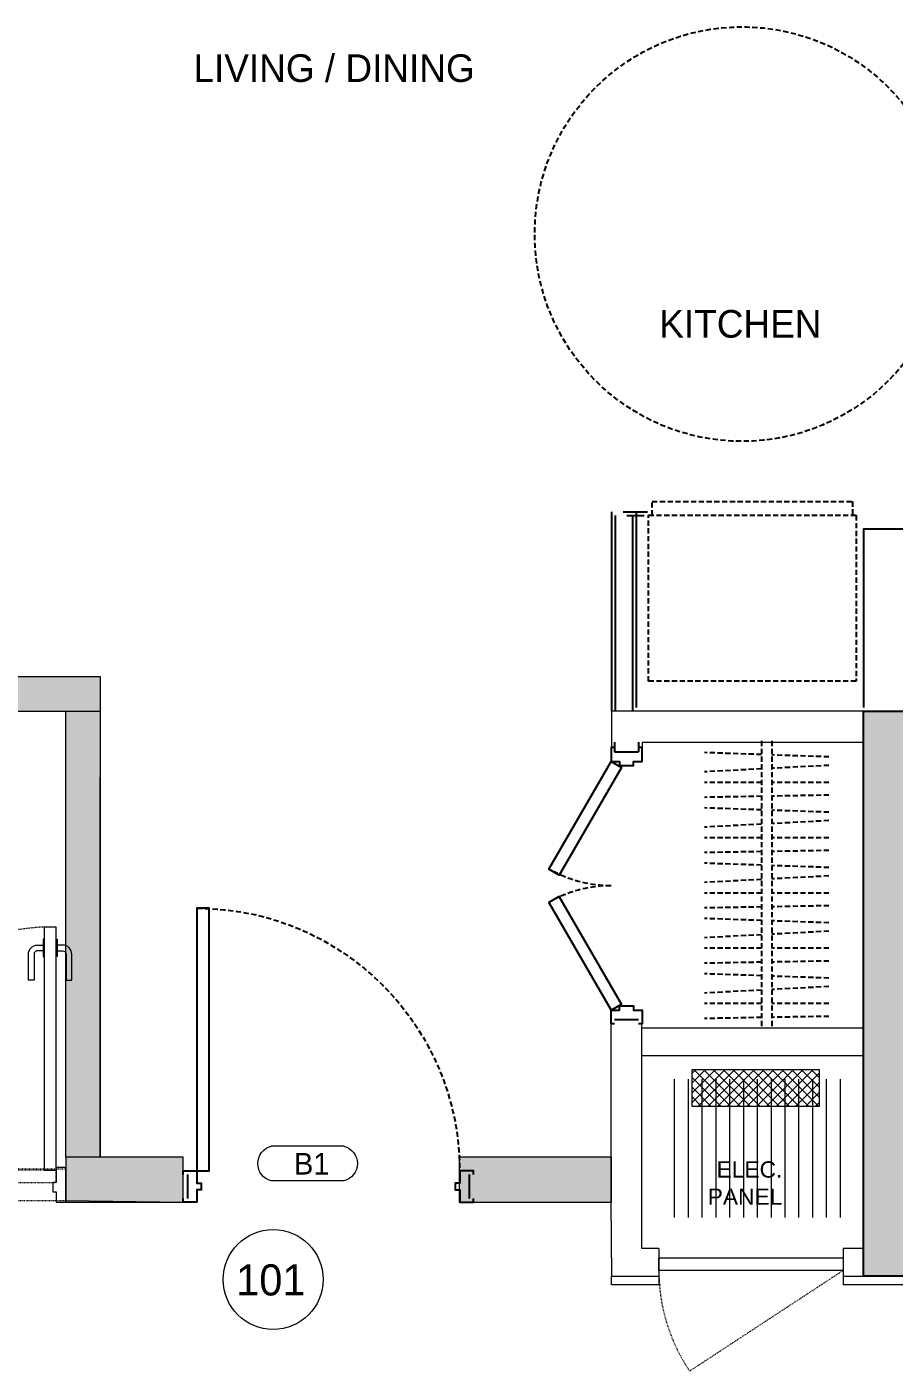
# Model space of a CAD drawing. Header units: inches. Extents: x 18646 to 39869, y 2287 to 7833.
# Drawn here: x 19071.4 to 19197, y 4211.9 to 4406.5 of the extents above; entities that cross this region are included whole.
import ezdxf
from ezdxf.enums import TextEntityAlignment as Align

# ---------------------------------------------------------------- set-up
doc = ezdxf.new("R2010")
doc.units = ezdxf.units.IN
doc.header["$LTSCALE"] = 1.5
doc.header["$MEASUREMENT"] = 0
for name, pattern in [('22-016_Xref_2ND-6TH Floor Plan$0$DASHED', [0.75, 0.5, -0.25]), ('DASHED', [0.75, 0.5, -0.25]), ('HIDDEN', [0.375, 0.25, -0.125])]:
    doc.linetypes.add(name, pattern=pattern)
for name, color, linetype in [('22-016_Xref_2ND-6TH Floor Plan$0$ANNO-NOTE', 4, 'Continuous'), ('22-016_Xref_2ND-6TH Floor Plan$0$ANNO-TAG-DOOR', 2, 'Continuous'), ('22-016_Xref_2ND-6TH Floor Plan$0$DOOR', 4, 'Continuous'), ('22-016_Xref_2ND-6TH Floor Plan$0$DOOR-FINE', 250, 'DASHED'), ('22-016_Xref_2ND-6TH Floor Plan$0$FURNITURE-LIGHT', 252, 'DASHED'), ('22-016_Xref_2ND-6TH Floor Plan$0$MILLWORK', 1, 'Continuous'), ('22-016_Xref_2ND-6TH Floor Plan$0$WALL-INTERIOR', 6, 'Continuous'), ('22-016_Xref_2ND-6TH Floor Plan$0$WALL-STUD', 5, 'Continuous'), ('A-WALL', 4, 'Continuous'), ('A-WALL-EXTR', 2, 'Continuous'), ('I-Ele Out Text', 7, 'Continuous'), ('I-FNSH-DIMS', 7, 'Continuous'), ('I-FURN', 7, 'Continuous'), ('I-Furn Text', 7, 'Continuous'), ('TTEXT', 7, 'Continuous')]:
    doc.layers.add(name, color=color, linetype=linetype)
doc.layers.add('I-DOOR', color=6, linetype='Continuous', lineweight=20)
doc.styles.add('1 by 8 new', font='GOTHIC.TTF', dxfattribs={"height": 4.5})
doc.styles.add('22-016_Xref_2ND-6TH Floor Plan$0$MAT-TAG', font='GOTHIC.TTF')
doc.styles.add('3 by 8', font='GOTHIC.TTF', dxfattribs={"height": 2.5})
doc.styles.add('A-ARCH-B01FL$0$Annotative', font='arial.ttf')

# ---------------------------------------------------------------- blocks, each defined once
blk = doc.blocks.new('D2')
at = {"layer": 'A-WALL-EXTR', "color": 8, "linetype": 'HIDDEN', "lineweight": 5, "ltscale": 0.1, "transparency": 33554636}
for points in [[(2.1, 1.39), (2.1, 36.61), (0.35, 36.61), (0.35, 1.39)], [(0.35, 32.35), (0.35, 34.84), (0.2, 34.84), (0.2, 32.35)], [(2.1, 32.35), (2.1, 34.84), (2.25, 34.84), (2.25, 32.35)]]:
    blk.add_lwpolyline(points, close=True, dxfattribs=at)
for points in [[(0.2, 33.19), (-0.58, 33.19, 0.414214), (-1.1, 32.67), (-1.1, 28.92), (-1.92, 28.92), (-1.92, 32.67, -0.414214), (-0.58, 34), (0.2, 34)], [(2.25, 33.19), (3.02, 33.19, -0.414214), (3.54, 32.67), (3.54, 28.92), (4.36, 28.92), (4.36, 32.67, 0.414214), (3.02, 34), (2.25, 34)]]:
    blk.add_lwpolyline(points, format="xyb", dxfattribs=at)
blk.add_arc((2.07, 1.31), 35.3, 2.9704, 89.9487, dxfattribs=at)
at = {"layer": 'I-DOOR', "color": 6, "lineweight": 5, "transparency": 33554636}
for points in [[(0.35, 36.61), (0.35, 36.14), (-1.01, 36.14), (-1.01, 36.61), (-2.5, 36.61), (-2.5, 38), (2.5, 38), (2.5, 36.61)], [(2.1, 1.39), (37.31, 1.39), (37.31, 3.14), (2.1, 3.14)], [(33.05, 3.14), (35.54, 3.14), (35.54, 3.29), (33.05, 3.29)], [(0.35, 1.39), (0.35, 1.86), (-1.01, 1.86), (-1.01, 1.39), (-2.5, 1.39), (-2.5, 0), (2.5, 0), (2.5, 1.39)], [(33.05, 1.39), (35.54, 1.39), (35.54, 1.24), (33.05, 1.24)]]:
    blk.add_lwpolyline(points, close=True, dxfattribs=at)
for points in [[(33.89, 3.29), (33.89, 4.07, 0.414214), (33.37, 4.59), (29.63, 4.59), (29.63, 5.4), (33.37, 5.4, -0.414214), (34.71, 4.07), (34.71, 3.29)], [(33.89, 1.24), (33.89, 0.46, -0.414214), (33.37, -0.05), (29.63, -0.05), (29.63, -0.87), (33.37, -0.87, 0.414214), (34.71, 0.46), (34.71, 1.24)]]:
    blk.add_lwpolyline(points, format="xyb", dxfattribs=at)
blk = doc.blocks.new('22-016_Xref_2ND-6TH Floor Plan$0$Fridge 2')
for p, q in [((-17, -24), (-17, 0)), ((-17, 0), (13, 0)), ((13, 0), (13, -24)), ((13, -24), (-17, -24)), ((-16.5, -26), (-16.5, -24)), ((12.5, -24), (12.5, -26)), ((12.5, -26), (-16.5, -26))]:
    blk.add_line(p, q)
blk = doc.blocks.new('*U98')
blk.add_lwpolyline([(-1.38, 0.5), (-3.12, 0.5), (-3.12, 38.5), (-1.38, 38.5)], close=True)
for points in [[(-41.38, 0), (-41.38, 0.5), (-39.38, 0.5), (-39.38, -1.25), (-38.75, -1.25), (-38.75, -2.25), (-39.38, -2.25), (-39.38, -4), (-41.38, -4), (-41.38, -3.5)], [(0.62, 0), (0.62, 0.5), (-1.38, 0.5), (-1.38, -1.25), (-2, -1.25), (-2, -2.25), (-1.38, -2.25), (-1.38, -4), (0.62, -4), (0.62, -3.5)]]:
    blk.add_lwpolyline(points)
at = {"layer": '22-016_Xref_2ND-6TH Floor Plan$0$DOOR-FINE'}
blk.add_arc((-1.38, 0.5), 38, 90, 180, dxfattribs=at)
at = {"layer": '22-016_Xref_2ND-6TH Floor Plan$0$WALL-INTERIOR'}
for p, q in [((-40.75, 0), (-40.75, -3.5)), ((0, 0), (0, -3.5))]:
    blk.add_line(p, q, dxfattribs=at)
blk = doc.blocks.new('22-016_Xref_2ND-6TH Floor Plan$0$TAG DOOR rev1')
at = {"lineweight": 0}
for p, q in [((-0.1049, 0.1006), (0.1051, 0.1006)), ((-0.1049, 0.0002), (0.1051, 0.0002))]:
    blk.add_line(p, q, dxfattribs=at)
for centre, start, end in [((-0.0923, 0.0504), 104.1522, 255.8478), ((0.0924, 0.0504), 284.1522, 75.8478)]:
    blk.add_arc(centre, 0.0518, start, end, dxfattribs=at)
at = {"style": '22-016_Xref_2ND-6TH Floor Plan$0$MAT-TAG'}
blk.add_attdef('101A', text='', height=0.0625, dxfattribs=at).set_placement((0, 0), align=Align.BOTTOM_CENTER)
blk = doc.blocks.new('*U173')
blk.add_lwpolyline([(1.38, 0.5), (2.25, -1.02), (17.84, 7.98), (16.96, 9.5)], close=True)
blk.add_lwpolyline([(-0.62, 0), (-0.62, 0.5), (1.38, 0.5), (1.38, -0.75), (2, -0.75), (2, -2.75), (1.38, -2.75), (1.38, -4), (-0.62, -4), (-0.62, -3.5)])
at = {"layer": '22-016_Xref_2ND-6TH Floor Plan$0$DOOR-FINE'}
blk.add_arc((1.38, 0.5), 18, 0, 27.2137, dxfattribs=at)
at = {"layer": '22-016_Xref_2ND-6TH Floor Plan$0$WALL-INTERIOR'}
blk.add_line((0, 0), (0, -3.5), dxfattribs=at)
blk = doc.blocks.new('*U174')
blk.add_lwpolyline([(1.38, 0.5), (2.25, -1.02), (17.84, 7.98), (16.96, 9.5)], close=True)
blk.add_lwpolyline([(-0.62, 0), (-0.62, 0.5), (1.38, 0.5), (1.38, -0.75), (2, -0.75), (2, -2.75), (1.38, -2.75), (1.38, -4), (-0.62, -4), (-0.62, -3.5)])
at = {"layer": '22-016_Xref_2ND-6TH Floor Plan$0$DOOR-FINE'}
blk.add_arc((1.38, 0.5), 18, 0, 27.2137, dxfattribs=at)
at = {"layer": '22-016_Xref_2ND-6TH Floor Plan$0$WALL-INTERIOR'}
blk.add_line((0, 0), (0, -3.5), dxfattribs=at)
blk = doc.blocks.new('*U168')
at = {"transparency": 33554636}
for p, q in [((0, 0.75), (41.54, 0.75)), ((0, -0.75), (41.54, -0.75))]:
    blk.add_line(p, q, dxfattribs=at)
for points in [[(1.97, 0.75), (1.69, 8.99)], [(4.04, 0.75), (4.47, 8.99)], [(6, 0.75), (6, 9)], [(8.01, 0.75), (8.16, 9)], [(9.97, 0.75), (9.69, 8.99)], [(12.04, 0.75), (12.47, 8.99)], [(14, 0.75), (14, 9)], [(16.01, 0.75), (16.16, 9)], [(17.97, 0.75), (17.69, 8.99)], [(20.04, 0.75), (20.47, 8.99)], [(22, 0.75), (22, 9)], [(24.01, 0.75), (24.16, 9)], [(25.97, 0.75), (25.69, 8.99)], [(28.04, 0.75), (28.47, 8.99)], [(30, 0.75), (30, 9)], [(32.01, 0.75), (32.16, 9)], [(33.97, 0.75), (33.69, 8.99)], [(36.04, 0.75), (36.47, 8.99)], [(38, 0.75), (38, 9)], [(40.01, 0.75), (40.16, 9)], [(2.31, -8.99), (2.03, -0.75)], [(3.53, -8.99), (3.96, -0.75)], [(6, -9), (6, -0.75)], [(7.84, -9), (7.99, -0.75)], [(10.31, -8.99), (10.03, -0.75)], [(11.53, -8.99), (11.96, -0.75)], [(14, -9), (14, -0.75)], [(15.84, -9), (15.99, -0.75)], [(18.31, -8.99), (18.03, -0.75)], [(19.53, -8.99), (19.96, -0.75)], [(22, -9), (22, -0.75)], [(23.84, -9), (23.99, -0.75)], [(26.31, -8.99), (26.03, -0.75)], [(27.53, -8.99), (27.96, -0.75)], [(30, -9), (30, -0.75)], [(31.84, -9), (31.99, -0.75)], [(34.31, -8.99), (34.03, -0.75)], [(35.53, -8.99), (35.96, -0.75)], [(38, -9), (38, -0.75)], [(39.84, -9), (39.99, -0.75)]]:
    blk.add_lwpolyline(points, dxfattribs=at)

msp = doc.modelspace()

# ---------------------------------------------------------------- hatches: boundary and pattern name
at = {"layer": 'A-WALL', "lineweight": 5, "transparency": 33554636}
h = msp.add_hatch(color=8, dxfattribs=at)
h.dxf.hatch_style = 1
h.paths.add_polyline_path([(19082.03, 4312.46), (18881.53, 4312.46), (18881.53, 4307.46), (19082.03, 4307.46)])
h = msp.add_hatch(color=8, dxfattribs=at)
h.dxf.hatch_style = 1
h.paths.add_polyline_path([(19077.03, 4242.87), (19082.03, 4242.87), (19082.03, 4307.46), (19077.03, 4307.46)])
h = msp.add_hatch(color=8, dxfattribs=at)
h.dxf.hatch_style = 1
h.paths.add_polyline_path([(19199.03, 4225.65), (19192.53, 4225.65), (19192.53, 4307.46), (19283.53, 4307.46), (19283.53, 4225.65), (19277.03, 4225.65), (19277.03, 4300.96), (19199.03, 4300.96)])
h = msp.add_hatch(color=8, dxfattribs=at)
h.dxf.hatch_style = 1
h.paths.add_polyline_path([(19094.03, 4242.87), (19077.05, 4242.87), (19077.05, 4236.37), (19094.03, 4236.37)])
h = msp.add_hatch(color=8, dxfattribs=at)
h.dxf.hatch_style = 1
h.paths.add_polyline_path([(19156.03, 4242.87), (19134.01, 4242.87), (19134.01, 4236.37), (19156.03, 4236.37)])
at = {"layer": 'A-WALL-EXTR', "linetype": 'HIDDEN', "lineweight": 5, "ltscale": 0.1, "transparency": 33554636}
h = msp.add_hatch(dxfattribs=at)
h.set_pattern_fill('_USER', color=8, angle=-45, double=1, pattern_type=0)
h.set_pattern_definition([(315, (18354.9296, 7106.4847), (0.70710678, 0.70710678), []), (45, (18354.9296, 7106.4847), (-0.70710678, 0.70710678), [])])
h.paths.add_polyline_path([(19167.7, 4250.22), (19167.7, 4255.58), (19186.1, 4255.58), (19186.1, 4250.22)])
at = {"layer": 'I-FURN', "lineweight": 5, "transparency": 33554636}
h = msp.add_hatch(dxfattribs=at)
h.set_pattern_fill('_USER', color=8, scale=2, angle=-90, pattern_type=0)
h.set_pattern_definition([(270, (23203.1806, 5108.051), (2, -9e-16), [])])
h.paths.add_polyline_path([(19163.67, 4254.14), (19189.4, 4254.14), (19189.4, 4234.14), (19163.67, 4234.14)])

# ---------------------------------------------------------------- linework, layer by layer
at = {"layer": '22-016_Xref_2ND-6TH Floor Plan$0$FURNITURE-LIGHT', "linetype": '22-016_Xref_2ND-6TH Floor Plan$0$DASHED', "lineweight": -3, "transparency": 33554636}
msp.add_circle((19174.93, 4376.51), 30, dxfattribs=at)
at = {"layer": '22-016_Xref_2ND-6TH Floor Plan$0$MILLWORK', "lineweight": -3, "transparency": 33554636}
msp.add_lwpolyline([(19234.78, 4348.51), (19210.76, 4348.51), (19210.76, 4333.8), (19192.54, 4333.8), (19192.54, 4307.96)], dxfattribs=at)
at = {"layer": '22-016_Xref_2ND-6TH Floor Plan$0$WALL-INTERIOR', "transparency": 33554636}
for p, q in [((19156.1, 4307.46), (19156.1, 4336.29)), ((19157.75, 4336.29), (19161.25, 4336.29)), ((19159.6, 4336.29), (19159.6, 4307.96)), ((19156.47, 4302.96, 0), (19156.47, 4301.56, 0)), ((19159.97, 4302.96, 0), (19159.97, 4301.56, 0))]:
    msp.add_line(p, q, dxfattribs=at)
at = {"layer": '22-016_Xref_2ND-6TH Floor Plan$0$WALL-STUD', "transparency": 33554636}
for p, q in [((19156.6, 4307.46), (19156.6, 4335.79)), ((19158.25, 4335.79), (19160.75, 4335.79)), ((19159.1, 4335.79), (19159.1, 4307.46))]:
    msp.add_line(p, q, dxfattribs=at)
at = {"layer": 'A-WALL', "lineweight": 5, "transparency": 33554636}
for p, q in [((19077.03, 4307.46), (19082.03, 4307.46)), ((19156.03, 4307.46, 0), (19156.03, 4302.19, 0)), ((19192.53, 4307.46), (19156.03, 4307.46)), ((19192.53, 4302.91), (19160.48, 4302.91)), ((19160.48, 4302.91), (19160.48, 4302.19, 0)), ((19155.92, 4264.25), (19155.92, 4236.37)), ((19160.42, 4229.65), (19160.42, 4262.16)), ((19192.53, 4261.56), (19160.42, 4261.56)), ((19192.53, 4257.56), (19160.42, 4257.56)), ((19155.92, 4236.37), (19156.03, 4225.65)), ((19162.89, 4229.65), (19160.42, 4229.65)), ((19162.89, 4229.65), (19162.89, 4224.37)), ((19192.53, 4229.65), (19189.6, 4229.65)), ((19189.6, 4229.65), (19189.6, 4224.37))]:
    msp.add_line(p, q, dxfattribs=at)
at = {"layer": 'A-WALL', "transparency": 33554636}
msp.add_lwpolyline([(19199.03, 4225.65), (19192.53, 4225.65), (19192.53, 4307.46), (19283.53, 4307.46), (19283.53, 4225.65), (19277.03, 4225.65), (19277.03, 4300.96), (19199.03, 4300.96)], close=True, dxfattribs=at)
at = {"layer": 'A-WALL', "lineweight": 5, "transparency": 33554636}
for points in [[(19075.64, 4236.37), (19094.03, 4236.37), (19094.03, 4242.87), (19077.03, 4242.87)], [(19163.13, 4224.37), (19156.03, 4224.37), (19156.03, 4225.65), (19162.99, 4225.65)], [(19189.6, 4225.65), (19199.03, 4225.65), (19199.03, 4224.37), (19189.6, 4224.37)]]:
    msp.add_lwpolyline(points, dxfattribs=at)
for points in [[(19094.03, 4242.87), (19077.03, 4242.87), (19077.03, 4236.62), (19094.03, 4236.37)], [(19156.03, 4242.87), (19134.01, 4242.87), (19134.01, 4236.37), (19156.03, 4236.37)]]:
    msp.add_lwpolyline(points, close=True, dxfattribs=at)
at = {"layer": 'A-WALL-EXTR', "color": 8, "linetype": 'HIDDEN', "lineweight": 5, "ltscale": 0.1, "transparency": 33554636}
msp.add_lwpolyline([(19077.03, 4241.12), (19039.03, 4241.12), (19039.03, 4236.62), (19077.03, 4236.62)], close=True, dxfattribs=at)
msp.add_lwpolyline([(19189.6, 4226.48), (19167.36, 4211.9, -0.149888), (19162.89, 4226.48, -1.014959)], format="xyb", dxfattribs=at)
at = {"layer": 'I-DOOR', "lineweight": 5, "transparency": 33554636}
for p, q in [((19162.89, 4226.48), (19162.89, 4228.23)), ((19189.6, 4228.23), (19162.89, 4228.23)), ((19189.6, 4228.23), (19189.6, 4226.48)), ((19189.6, 4226.48), (19162.89, 4226.48))]:
    msp.add_line(p, q, dxfattribs=at)
at = {"layer": 'I-FNSH-DIMS', "lineweight": 5, "transparency": 33554636}
for points in [[(18881.53, 4312.46), (19082.03, 4312.46), (19082.03, 4242.87)], [(18946.53, 4307.46), (19077.03, 4307.46)], [(19077.03, 4242.87), (19077.03, 4307.46)], [(19082.03, 4242.87), (19082.03, 4297.84)]]:
    msp.add_lwpolyline(points, dxfattribs=at)
at = {"layer": 'I-FURN', "lineweight": 5, "transparency": 33554636}
msp.add_lwpolyline([(19167.7, 4250.22), (19167.7, 4255.58), (19186.1, 4255.58), (19186.1, 4250.22)], close=True, dxfattribs=at)
at = {"layer": 'I-Furn Text', "lineweight": 5, "transparency": 33554636}
msp.add_circle((19107.06, 4225.16), 7.24, dxfattribs=at)

# ---------------------------------------------------------------- block references
at = {"layer": '22-016_Xref_2ND-6TH Floor Plan$0$ANNO-TAG-DOOR', "transparency": 33554636}
ref = msp.add_blockref('22-016_Xref_2ND-6TH Floor Plan$0$TAG DOOR rev1', (19112.04, 4239.42, 0), dxfattribs=dict(at, xscale=-50, yscale=50, zscale=50))
ref.add_attrib('12345', 'B1', dxfattribs={"layer": '0', "height": 3.125, "style": '22-016_Xref_2ND-6TH Floor Plan$0$MAT-TAG'}).set_placement((19112.64, 4239.42, 0), align=Align.BOTTOM_CENTER)
at = {"layer": '22-016_Xref_2ND-6TH Floor Plan$0$DOOR', "transparency": 33554636}
for name, p, xscale, yscale, zscale, rotation in [('*U174', (19156.47, 4301.56, 0), -1.000757998480005, 1.000757998480005, 1.000757998480005, 90.00095219368767), ('*U173', (19156.47, 4262.78, 0), 1.000757998480005, 1.000757998480005, 1.000757998480005, 90.00095219368748), ('*U98', (19094.65, 4240.37), -1.000755996963993, 1.000755996963993, 1.000755996963993, 359.9990478063124)]:
    msp.add_blockref(name, p, dxfattribs=dict(at, xscale=xscale, yscale=yscale, zscale=zscale, rotation=rotation))
at = {"layer": '22-016_Xref_2ND-6TH Floor Plan$0$FURNITURE-LIGHT', "lineweight": -3, "transparency": 33554636, "extrusion": (0, 0, -1), "xscale": -1.000755996963989, "yscale": 1.000755996963989, "zscale": -1.000755996963989, "rotation": 180.0007315510942}
msp.add_blockref('22-016_Xref_2ND-6TH Floor Plan$0$Fridge 2', (-19174.43, 4311.78), dxfattribs=at)
at = {"layer": '22-016_Xref_2ND-6TH Floor Plan$0$FURNITURE-LIGHT', "lineweight": -3, "transparency": 33554636, "xscale": -1.000755996964008, "yscale": 1.000755996964008, "zscale": 1.000755996964008, "rotation": 89.99904780631235}
msp.add_blockref('*U168', (19178.52, 4303.13), dxfattribs=at)
at = {"layer": 'I-DOOR', "lineweight": 5, "transparency": 33554636, "rotation": 90.00000000000001}
msp.add_blockref('D2', (19077.03, 4238.87), dxfattribs=at)

# ---------------------------------------------------------------- texts
at = {"layer": 'I-Ele Out Text', "lineweight": 5, "transparency": 33554636, "insert": (19191.59, 4230.53), "char_height": 2.5, "attachment_point": 6, "style": '3 by 8'}
msp.add_mtext('\\A1;', dxfattribs=at)
at = {"layer": 'I-Furn Text', "lineweight": 5, "transparency": 33554636, "insert": (19106.72, 4227.35), "char_height": 4.5, "width": 50.4719, "attachment_point": 2, "style": '1 by 8 new'}
msp.add_mtext('101', dxfattribs=at)
at = {"layer": 'TTEXT', "lineweight": 5, "ltscale": 0.001, "transparency": 33554636, "insert": (19180.78, 4239.12), "char_height": 2.361, "attachment_point": 6, "style": 'A-ARCH-B01FL$0$Annotative'}
msp.add_mtext('ELEC.\\PPANEL', dxfattribs=at)

# ---------------------------------------------------------------- next in the draw order: texts
at = {"layer": '22-016_Xref_2ND-6TH Floor Plan$0$ANNO-NOTE', "transparency": 33554636, "char_height": 4, "attachment_point": 5, "style": '22-016_Xref_2ND-6TH Floor Plan$0$MAT-TAG', "bg_fill": 2}
for s, width, insert in [('\\pxqc;{\\fCentury Gothic|b0|i0|c0|p34;LIVING / DINING}', 55.1721, (19115.88, 4400.51)), ('\\pxqc;{\\fCentury Gothic|b0|i0|c0|p34;KITCHEN}', 36.3702, (19174.7, 4363.49))]:
    msp.add_mtext_dynamic_manual_height_columns(s, width=width, gutter_width=0.391, heights=[0], dxfattribs=dict(at, insert=insert))

doc.saveas('drawing.dxf')
